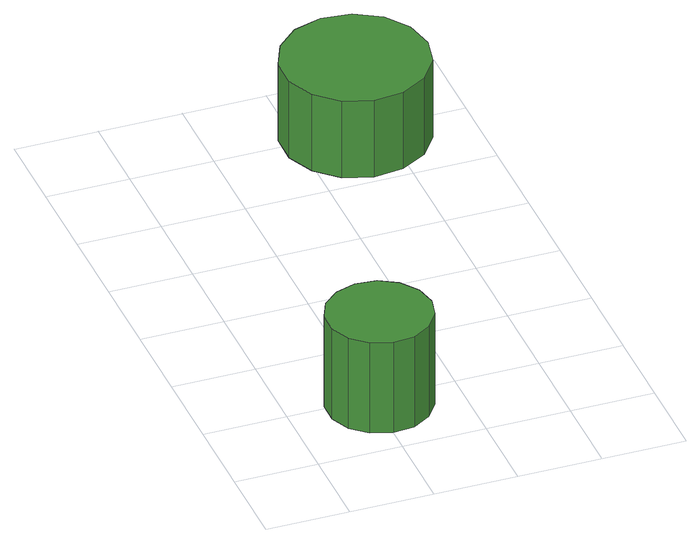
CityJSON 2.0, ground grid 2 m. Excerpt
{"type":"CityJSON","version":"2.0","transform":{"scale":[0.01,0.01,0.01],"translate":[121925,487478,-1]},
"CityObjects":{
"tree1":{"type":"SolitaryVegetationObject","attributes":{"function":"something"},"geometry":[{"type":"MultiSurface","lod":"1","boundaries":[[[0,1,2,3,4,5,6,7,8,9,10,11,12,13,14]],[[15,16,17,18,19,20,21,22,23,24,25,26,27,28,29]],[[0,29,28,1]],[[1,28,27,2]],[[2,27,26,3]],[[3,26,25,4]],[[4,25,24,5]],[[5,24,23,6]],[[6,23,22,7]],[[7,22,21,8]],[[8,21,20,9]],[[9,20,19,10]],[[10,19,18,11]],[[11,18,17,12]],[[12,17,16,13]],[[13,16,15,14]],[[14,15,29,0]]]}]},
"tree2":{"type":"SolitaryVegetationObject","attributes":{"function":"something"},"geometry":[{"type":"MultiSurface","lod":"1","boundaries":[[[30,31,32,33,34,35,36,37,38,39,40,41,42,43,44]],[[45,46,47,48,49,50,51,52,53,54,55,56,57,58,59]],[[30,59,58,31]],[[31,58,57,32]],[[32,57,56,33]],[[33,56,55,34]],[[34,55,54,35]],[[35,54,53,36]],[[36,53,52,37]],[[37,52,51,38]],[[38,51,50,39]],[[39,50,49,40]],[[40,49,48,41]],[[41,48,47,42]],[[42,47,46,43]],[[43,46,45,44]],[[44,45,59,30]]]}]}
},
"vertices":[
[337,180,315],[326,230,315],[295,272,315],[251,298,315],[199,303,315],[150,287,315],[111,253,315],[90,206,315],[90,154,315],[111,106,315],[150,72,315],[199,56,315],[251,61,315],[295,87,315],[326,129,315],[326,129,72],[295,87,72],[251,61,72],[199,56,72],[150,72,72],[111,106,72],[90,154,72],[90,206,72],[111,253,72],[150,287,72],[199,303,72],[251,298,72],[295,272,72],[326,230,72],[337,180,72],
[706,1190,276],[691,1261,276],[649,1319,276],[586,1355,276],[514,1363,276],[445,1341,276],[392,1292,276],[362,1226,276],[362,1154,276],[392,1088,276],[445,1039,276],[514,1017,276],[586,1025,276],[649,1061,276],[691,1119,276],[691,1119,70],[649,1061,70],[586,1025,70],[514,1017,70],[445,1039,70],[392,1088,70],[362,1154,70],[362,1226,70],[392,1292,70],[445,1341,70],[514,1363,70],[586,1355,70],[649,1319,70],[691,1261,70],[706,1190,70]
]}
